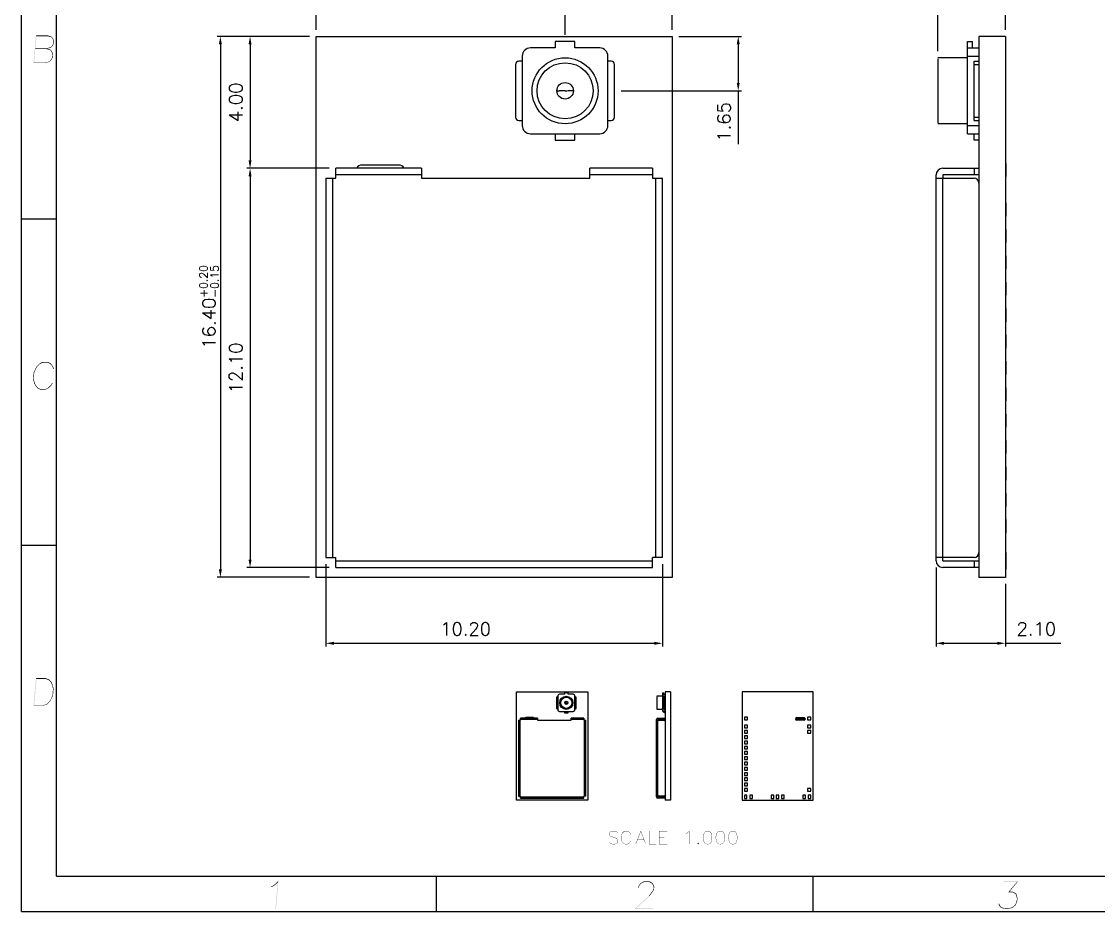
# Model space of a CAD drawing. Header units: millimetres. Extents: x 0 to 297, y 0 to 210.
# Drawn here: x 0 to 163.2, y 0 to 134.9 of the extents above; entities that cross this region are included whole.
import ezdxf

# ---------------------------------------------------------------- set-up
doc = ezdxf.new("R2010")
doc.units = ezdxf.units.MM
doc.header["$LTSCALE"] = 16.335
doc.header["$PDMODE"] = 3
doc.header["$PDSIZE"] = 0.3125
doc.layers.get('0').update_dxf_attribs({"linetype": 'CONTINUOUS'})
doc.layers.get('Defpoints').update_dxf_attribs({"linetype": 'CONTINUOUS'})
doc.styles.get("Standard").update_dxf_attribs({"font": 'romans__.ttf'})
doc.dimstyles.new('DIMSTYLE_1', dxfattribs={"dimtxt": 2, "dimasz": 1.2, "dimexe": 0.5, "dimexo": 1, "dimgap": 0.5, "dimtad": 1, "dimlfac": 0.2, "dimzin": 0, "dimdsep": 46, "dimtxsty": 'STANDARD', "dimblk": '_FILLED', "dimblk1": '_FILLED', "dimblk2": '_FILLED', "dimcen": 0.09, "dimazin": 0, "dimtol": 1, "dimtp": 0.2, "dimtm": 0.15, "dimtfac": 0.6, "dimtofl": 0, "dimtmove": 0, "dimatfit": 3, "dimldrblk": '_FILLED', "dimfxl": 1, "dimtolj": 1, "dimtzin": 0, "dimarcsym": 0})
doc.dimstyles.new('DIMSTYLE_2', dxfattribs={"dimtxt": 2, "dimasz": 1.2, "dimexe": 0.5, "dimexo": 1, "dimgap": 0.5, "dimtad": 1, "dimlfac": 0.2, "dimzin": 0, "dimdsep": 46, "dimtxsty": 'STANDARD', "dimblk": '_FILLED', "dimblk1": '_FILLED', "dimblk2": '_FILLED', "dimcen": 0.09, "dimazin": 0, "dimtp": 0.01, "dimtm": 0.01, "dimtfac": 1, "dimtofl": 0, "dimtmove": 0, "dimatfit": 3, "dimldrblk": '_FILLED', "dimfxl": 1, "dimtolj": 1, "dimtzin": 0, "dimarcsym": 0})
doc.dimstyles.new('DIMSTYLE_3', dxfattribs={"dimtxt": 2, "dimasz": 1.2, "dimexe": 0.5, "dimexo": 1, "dimgap": 0.5, "dimtad": 1, "dimlfac": 0.2, "dimzin": 0, "dimdsep": 46, "dimtxsty": 'STANDARD', "dimblk": '_FILLED', "dimblk1": '_FILLED', "dimblk2": '_FILLED', "dimcen": 0.09, "dimazin": 0, "dimtol": 1, "dimtp": 0.15, "dimtm": 0.15, "dimtfac": 1, "dimtofl": 0, "dimtmove": 0, "dimatfit": 3, "dimldrblk": '_FILLED', "dimfxl": 1, "dimtolj": 1, "dimtzin": 0, "dimarcsym": 0})

# ---------------------------------------------------------------- blocks, each defined once
blk = doc.blocks.new('_FILLED')
at = {"color": 0, "linetype": 'ByBlock'}
blk.add_solid([(0, 0), (-1, 0.1875), (-1, -0.1875)], dxfattribs=at)
blk = doc.blocks.new('*D1')
at = {"color": 0, "linetype": 'Continuous', "lineweight": -2}
for p, q in [((43.64, 132.65), (29.64, 132.65)), ((30.14, 131.45), (30.14, 51.85)), ((43.64, 50.65), (29.64, 50.65))]:
    blk.add_line(p, q, dxfattribs=at)
at = {"layer": 'Defpoints', "color": 0, "linetype": 'Continuous'}
for p in [(44.64, 132.65), (30.14, 50.65), (44.64, 50.65)]:
    blk.add_point(p, dxfattribs=at)
at = {"color": 0, "linetype": 'Continuous', "lineweight": -2, "xscale": 1.199999999999999, "yscale": 1.199999999999999, "zscale": 1.199999999999999}
for p, rotation in [((30.14, 132.65), 90), ((30.14, 50.65), 270)]:
    blk.add_blockref('_FILLED', p, dxfattribs=dict(at, rotation=rotation))
at = {"color": 0, "linetype": 'Continuous', "insert": (26.98, 91.65), "char_height": 2, "attachment_point": 2, "rotation": 90, "line_spacing_factor": 0.9}
blk.add_mtext('\\A1;16.40{\\H1.200000;\\S+0.20^ -0.15;}', dxfattribs=at)
blk = doc.blocks.new('*D2')
at = {"color": 0, "linetype": 'Continuous', "lineweight": -2}
for p, q in [((44.64, 133.65), (44.64, 147.65)), ((45.84, 147.15), (97.44, 147.15)), ((98.64, 133.65), (98.64, 147.65))]:
    blk.add_line(p, q, dxfattribs=at)
at = {"layer": 'Defpoints', "color": 0, "linetype": 'Continuous'}
for p in [(98.64, 147.15), (44.64, 132.65), (98.64, 132.65)]:
    blk.add_point(p, dxfattribs=at)
at = {"color": 0, "linetype": 'Continuous', "lineweight": -2, "xscale": 1.199999999999999, "yscale": 1.199999999999999, "zscale": 1.199999999999999, "rotation": 180}
blk.add_blockref('_FILLED', (44.64, 147.15), dxfattribs=at)
at = {"color": 0, "linetype": 'Continuous', "lineweight": -2, "xscale": 1.199999999999999, "yscale": 1.199999999999999, "zscale": 1.199999999999999}
blk.add_blockref('_FILLED', (98.64, 147.15), dxfattribs=at)
at = {"color": 0, "linetype": 'Continuous', "insert": (71.64, 150.32), "char_height": 2, "attachment_point": 2, "line_spacing_factor": 0.9}
blk.add_mtext('\\A1;10.80{\\H1.200000;\\S+0.20^ -0.15;}', dxfattribs=at)
blk = doc.blocks.new('*D4')
at = {"color": 0, "linetype": 'Continuous', "lineweight": -2}
for p, q in [((43.64, 132.65), (34.14, 132.65)), ((34.64, 131.45), (34.64, 113.85)), ((46.64, 112.65), (34.14, 112.65))]:
    blk.add_line(p, q, dxfattribs=at)
at = {"layer": 'Defpoints', "color": 0, "linetype": 'Continuous'}
for p in [(44.64, 132.65), (34.64, 112.65), (47.64, 112.65)]:
    blk.add_point(p, dxfattribs=at)
at = {"color": 0, "linetype": 'Continuous', "lineweight": -2, "xscale": 1.199999999999999, "yscale": 1.199999999999999, "zscale": 1.199999999999999}
for p, rotation in [((34.64, 132.65), 90), ((34.64, 112.65), 270)]:
    blk.add_blockref('_FILLED', p, dxfattribs=dict(at, rotation=rotation))
at = {"color": 0, "linetype": 'Continuous', "insert": (31.48, 122.65), "char_height": 2, "attachment_point": 2, "rotation": 90, "line_spacing_factor": 0.9}
blk.add_mtext('\\A1;4.00', dxfattribs=at)
blk = doc.blocks.new('*D5')
at = {"color": 0, "linetype": 'Continuous', "lineweight": -2}
for p, q in [((46.64, 112.65), (34.14, 112.65)), ((34.64, 111.45), (34.64, 53.35)), ((46.64, 52.15), (34.14, 52.15))]:
    blk.add_line(p, q, dxfattribs=at)
at = {"layer": 'Defpoints', "color": 0, "linetype": 'Continuous'}
for p in [(47.64, 112.65), (34.64, 52.15), (47.64, 52.15)]:
    blk.add_point(p, dxfattribs=at)
at = {"color": 0, "linetype": 'Continuous', "lineweight": -2, "xscale": 1.199999999999999, "yscale": 1.199999999999999, "zscale": 1.199999999999999}
for p, rotation in [((34.64, 112.65), 90), ((34.64, 52.15), 270)]:
    blk.add_blockref('_FILLED', p, dxfattribs=dict(at, rotation=rotation))
at = {"color": 0, "linetype": 'Continuous', "insert": (31.48, 82.4), "char_height": 2, "attachment_point": 2, "rotation": 90, "line_spacing_factor": 0.9}
blk.add_mtext('\\A1;12.10', dxfattribs=at)
blk = doc.blocks.new('*D6')
at = {"color": 0, "linetype": 'Continuous', "lineweight": -2}
for p, q in [((138.63, 52.15), (138.63, 40.15)), ((149.13, 49.65), (149.13, 40.15)), ((139.83, 40.65), (147.93, 40.65)), ((149.13, 40.65), (157.56, 40.65))]:
    blk.add_line(p, q, dxfattribs=at)
at = {"layer": 'Defpoints', "color": 0, "linetype": 'Continuous'}
for p in [(138.63, 53.15), (149.13, 50.65), (138.63, 40.65)]:
    blk.add_point(p, dxfattribs=at)
at = {"color": 0, "linetype": 'Continuous', "lineweight": -2, "xscale": 1.199999999999999, "yscale": 1.199999999999999, "zscale": 1.199999999999999, "rotation": 180}
blk.add_blockref('_FILLED', (138.63, 40.65), dxfattribs=at)
at = {"color": 0, "linetype": 'Continuous', "lineweight": -2, "xscale": 1.199999999999999, "yscale": 1.199999999999999, "zscale": 1.199999999999999}
blk.add_blockref('_FILLED', (149.13, 40.65), dxfattribs=at)
at = {"color": 0, "linetype": 'Continuous', "insert": (150.83, 43.82), "char_height": 2, "attachment_point": 1, "line_spacing_factor": 0.9}
blk.add_mtext('\\A1;2.10', dxfattribs=at)
blk = doc.blocks.new('*D7')
at = {"color": 0, "linetype": 'Continuous', "lineweight": -2}
for p, q in [((46.14, 52.65), (46.14, 40.15)), ((97.14, 52.65), (97.14, 40.15)), ((47.34, 40.65), (95.94, 40.65))]:
    blk.add_line(p, q, dxfattribs=at)
at = {"layer": 'Defpoints', "color": 0, "linetype": 'Continuous'}
for p in [(46.14, 53.65), (97.14, 53.65), (97.14, 40.65)]:
    blk.add_point(p, dxfattribs=at)
at = {"color": 0, "linetype": 'Continuous', "lineweight": -2, "xscale": 1.199999999999999, "yscale": 1.199999999999999, "zscale": 1.199999999999999, "rotation": 180}
blk.add_blockref('_FILLED', (46.14, 40.65), dxfattribs=at)
at = {"color": 0, "linetype": 'Continuous', "lineweight": -2, "xscale": 1.199999999999999, "yscale": 1.199999999999999, "zscale": 1.199999999999999}
blk.add_blockref('_FILLED', (97.14, 40.65), dxfattribs=at)
at = {"color": 0, "linetype": 'Continuous', "insert": (67.31, 43.82), "char_height": 2, "attachment_point": 2, "line_spacing_factor": 0.9}
blk.add_mtext('\\A1;10.20', dxfattribs=at)
blk = doc.blocks.new('*D8')
at = {"color": 0, "linetype": 'Continuous', "lineweight": -2}
for p, q in [((138.88, 130.4), (138.88, 143.15)), ((140.08, 142.65), (147.93, 142.65)), ((149.13, 133.65), (149.13, 143.15)), ((149.13, 142.65), (160.28, 142.65))]:
    blk.add_line(p, q, dxfattribs=at)
at = {"layer": 'Defpoints', "color": 0, "linetype": 'Continuous'}
for p in [(138.88, 142.65), (149.13, 132.65), (138.88, 129.4)]:
    blk.add_point(p, dxfattribs=at)
at = {"color": 0, "linetype": 'Continuous', "lineweight": -2, "xscale": 1.199999999999999, "yscale": 1.199999999999999, "zscale": 1.199999999999999, "rotation": 180}
blk.add_blockref('_FILLED', (138.88, 142.65), dxfattribs=at)
at = {"color": 0, "linetype": 'Continuous', "lineweight": -2, "xscale": 1.199999999999999, "yscale": 1.199999999999999, "zscale": 1.199999999999999}
blk.add_blockref('_FILLED', (149.13, 142.65), dxfattribs=at)
at = {"color": 0, "linetype": 'Continuous', "insert": (153.55, 145.82), "char_height": 2, "attachment_point": 1, "line_spacing_factor": 0.9}
blk.add_mtext('\\A1;2.05', dxfattribs=at)
blk = doc.blocks.new('*D9')
at = {"color": 0, "linetype": 'Continuous', "lineweight": -2}
for p, q in [((44.64, 133.65), (44.64, 143.15)), ((45.84, 142.65), (81.19, 142.65)), ((82.39, 132.9), (82.39, 143.15))]:
    blk.add_line(p, q, dxfattribs=at)
at = {"layer": 'Defpoints', "color": 0, "linetype": 'Continuous'}
for p in [(82.39, 142.65), (44.64, 132.65), (82.39, 131.9)]:
    blk.add_point(p, dxfattribs=at)
at = {"color": 0, "linetype": 'Continuous', "lineweight": -2, "xscale": 1.199999999999999, "yscale": 1.199999999999999, "zscale": 1.199999999999999, "rotation": 180}
blk.add_blockref('_FILLED', (44.64, 142.65), dxfattribs=at)
at = {"color": 0, "linetype": 'Continuous', "lineweight": -2, "xscale": 1.199999999999999, "yscale": 1.199999999999999, "zscale": 1.199999999999999}
blk.add_blockref('_FILLED', (82.39, 142.65), dxfattribs=at)
at = {"color": 0, "linetype": 'Continuous', "insert": (63.52, 145.82), "char_height": 2, "attachment_point": 2, "line_spacing_factor": 0.9}
blk.add_mtext('\\A1;7.55', dxfattribs=at)
blk = doc.blocks.new('*D10')
at = {"color": 0, "linetype": 'Continuous', "lineweight": -2}
for p, q in [((99.64, 132.65), (109.14, 132.65)), ((108.64, 131.45), (108.64, 125.6)), ((90.89, 124.4), (109.14, 124.4)), ((108.64, 124.4), (108.64, 116.29))]:
    blk.add_line(p, q, dxfattribs=at)
at = {"layer": 'Defpoints', "color": 0, "linetype": 'Continuous'}
for p in [(98.64, 132.65), (89.89, 124.4), (108.64, 124.4)]:
    blk.add_point(p, dxfattribs=at)
at = {"color": 0, "linetype": 'Continuous', "lineweight": -2, "xscale": 1.199999999999999, "yscale": 1.199999999999999, "zscale": 1.199999999999999}
for p, rotation in [((108.64, 132.65), 90), ((108.64, 124.4), 270)]:
    blk.add_blockref('_FILLED', p, dxfattribs=dict(at, rotation=rotation))
at = {"color": 0, "linetype": 'Continuous', "insert": (105.48, 122.7), "char_height": 2, "attachment_point": 3, "rotation": 90, "line_spacing_factor": 0.9}
blk.add_mtext('\\A1;1.65', dxfattribs=at)

msp = doc.modelspace()

# ---------------------------------------------------------------- linework, layer by layer
at = {"color": 7, "linetype": 'Continuous'}
for p, q in [((0, 0), (0, 210)), ((44.644, 50.649), (44.644, 132.649)), ((44.644, 132.649), (98.644, 132.649)), ((98.644, 132.649), (98.644, 50.649)), ((145.133, 132.649), (145.133, 50.649)), ((149.133, 132.649), (145.133, 132.649)), ((149.133, 132.649), (149.133, 50.649)), ((80.894, 130.899), (77.144, 130.899)), ((80.894, 131.899), (80.894, 130.899)), ((83.894, 131.899), (80.894, 131.899)), ((83.894, 130.899), (83.894, 131.899)), ((87.644, 130.899), (83.894, 130.899)), ((143.383, 117.899), (143.383, 131.899)), ((143.383, 131.899), (144.133, 131.899)), ((143.383, 130.899), (145.133, 130.899)), ((144.133, 130.899), (144.133, 131.899)), ((75.894, 129.649), (75.894, 119.149)), ((88.894, 119.149), (88.894, 129.649)), ((143.383, 129.399), (138.883, 129.399)), ((138.883, 129.27), (138.883, 119.527)), ((74.894, 128.399), (74.894, 120.399)), ((75.894, 128.899), (75.394, 128.899)), ((89.394, 128.899), (88.894, 128.899)), ((89.894, 120.399), (89.894, 128.399)), ((144.383, 119.899), (144.383, 128.899)), ((144.383, 128.899), (145.133, 128.899)), ((75.394, 119.899), (75.894, 119.899)), ((88.894, 119.899), (89.394, 119.899)), ((143.383, 119.399), (138.883, 119.399)), ((144.383, 119.899), (145.133, 119.899)), ((77.144, 117.899), (87.644, 117.899)), ((80.894, 117.899), (80.894, 116.899)), ((83.894, 116.899), (83.894, 117.899)), ((143.383, 117.899), (145.133, 117.899)), ((144.383, 116.899), (144.383, 117.899)), ((80.894, 116.899), (83.894, 116.899)), ((145.133, 116.899), (144.383, 116.899)), ((47.644, 111.149), (47.644, 112.649)), ((60.644, 112.649), (47.644, 112.649)), ((57.144, 113.149), (51.644, 113.149)), ((60.644, 112.649), (60.644, 111.149)), ((86.144, 111.149), (86.144, 112.649)), ((95.644, 112.649), (86.144, 112.649)), ((95.644, 112.649), (95.644, 111.149)), ((139.633, 112.649), (145.133, 112.649)), ((149.133, 113.399), (149.183, 113.399)), ((149.183, 113.399), (149.183, 111.399)), ((46.144, 111.149), (46.144, 53.649)), ((46.144, 111.149), (47.644, 111.149)), ((60.644, 111.149), (86.144, 111.149)), ((95.644, 111.149), (97.144, 111.149)), ((97.144, 53.649), (97.144, 111.149)), ((138.633, 53.149), (138.633, 111.649)), ((138.633, 111.149), (144.383, 111.149)), ((139.633, 111.649), (139.633, 111.149)), ((145.133, 111.649), (139.633, 111.649)), ((149.133, 111.399), (149.183, 111.399)), ((149.133, 107.399), (149.183, 107.399)), ((149.183, 107.399), (149.183, 105.399)), ((5.266, 104.953), (0, 104.953)), ((149.133, 105.399), (149.183, 105.399)), ((149.133, 103.399), (149.183, 103.399)), ((149.183, 103.399), (149.183, 101.399)), ((149.133, 101.399), (149.183, 101.399)), ((149.133, 99.399), (149.183, 99.399)), ((149.183, 99.399), (149.183, 97.399)), ((149.133, 97.399), (149.183, 97.399)), ((149.133, 95.399), (149.183, 95.399)), ((149.183, 95.399), (149.183, 93.399)), ((149.133, 93.399), (149.183, 93.399)), ((149.133, 91.399), (149.183, 91.399)), ((149.183, 91.399), (149.183, 89.399)), ((149.133, 89.399), (149.183, 89.399)), ((149.133, 87.399), (149.183, 87.399)), ((149.183, 87.399), (149.183, 85.399)), ((149.133, 85.399), (149.183, 85.399)), ((149.133, 83.399), (149.183, 83.399)), ((149.183, 83.399), (149.183, 81.399)), ((149.133, 81.399), (149.183, 81.399)), ((149.133, 79.399), (149.183, 79.399)), ((149.183, 79.399), (149.183, 77.399)), ((149.133, 77.399), (149.183, 77.399)), ((149.133, 75.399), (149.183, 75.399)), ((149.183, 75.399), (149.183, 73.399)), ((149.133, 73.399), (149.183, 73.399)), ((149.133, 71.399), (149.183, 71.399)), ((149.183, 71.399), (149.183, 69.399)), ((149.133, 69.399), (149.183, 69.399)), ((149.133, 67.399), (149.183, 67.399)), ((149.183, 67.399), (149.183, 65.399)), ((149.133, 65.399), (149.183, 65.399)), ((149.133, 63.399), (149.183, 63.399)), ((149.183, 63.399), (149.183, 61.399)), ((149.133, 61.399), (149.183, 61.399)), ((149.133, 59.399), (149.183, 59.399)), ((149.183, 59.399), (149.183, 57.399)), ((149.133, 57.399), (149.183, 57.399)), ((5.266, 55.452), (0, 55.452)), ((149.133, 54.399), (149.183, 54.399)), ((149.183, 54.399), (149.183, 51.899)), ((46.144, 53.649), (47.644, 53.649)), ((47.644, 52.149), (47.644, 53.649)), ((97.144, 53.649), (95.644, 53.649)), ((95.644, 52.149), (95.644, 53.649)), ((144.383, 53.649), (138.633, 53.649)), ((139.633, 53.149), (139.633, 53.649)), ((139.633, 53.149), (145.133, 53.149)), ((98.644, 50.649), (44.644, 50.649)), ((47.644, 52.149), (95.644, 52.149)), ((145.133, 52.149), (139.633, 52.149)), ((149.133, 50.649), (145.133, 50.649)), ((149.133, 51.899), (149.183, 51.899)), ((75.032, 16.881), (75.032, 33.281)), ((75.032, 33.281), (85.832, 33.281)), ((81.282, 32.681), (81.282, 30.581)), ((82.282, 32.931), (81.532, 32.931)), ((82.282, 33.131), (82.282, 32.931)), ((82.882, 33.131), (82.282, 33.131)), ((82.882, 32.931), (82.882, 33.131)), ((83.632, 32.931), (82.882, 32.931)), ((83.882, 30.581), (83.882, 32.681)), ((85.832, 33.281), (85.832, 16.881)), ((97.201, 30.331), (97.201, 33.131)), ((97.201, 33.131), (97.351, 33.131)), ((97.201, 32.931), (97.551, 32.931)), ((97.351, 32.931), (97.351, 33.131)), ((97.551, 33.281), (97.551, 16.881)), ((98.351, 33.281), (97.551, 33.281)), ((98.351, 33.281), (98.351, 16.881)), ((109.215, 33.281), (109.215, 16.881)), ((120.015, 33.281), (109.215, 33.281)), ((120.015, 16.881), (120.015, 33.281)), ((81.082, 32.431), (81.082, 30.831)), ((81.282, 32.531), (81.182, 32.531)), ((83.982, 32.531), (83.882, 32.531)), ((84.082, 30.831), (84.082, 32.431)), ((97.201, 32.631), (96.301, 32.631)), ((96.301, 32.606), (96.301, 30.657)), ((97.401, 30.731), (97.401, 32.531)), ((97.401, 32.531), (97.551, 32.531)), ((81.182, 30.731), (81.282, 30.731)), ((81.532, 30.331), (83.632, 30.331)), ((82.282, 30.331), (82.282, 30.131)), ((82.282, 30.131), (82.882, 30.131)), ((82.882, 30.131), (82.882, 30.331)), ((83.882, 30.731), (83.982, 30.731)), ((97.201, 30.631), (96.301, 30.631)), ((97.201, 30.331), (97.551, 30.331)), ((97.401, 30.731), (97.551, 30.731)), ((97.401, 30.131), (97.401, 30.331)), ((97.551, 30.131), (97.401, 30.131)), ((98.351, 29.431), (98.361, 29.431)), ((98.361, 29.431), (98.361, 29.031)), ((109.565, 29.431), (109.565, 29.031)), ((110.065, 29.431), (109.565, 29.431)), ((110.065, 29.031), (110.065, 29.431)), ((119.165, 29.431), (119.165, 29.031)), ((119.665, 29.431), (119.165, 29.431)), ((119.665, 29.031), (119.665, 29.431)), ((75.332, 28.981), (75.332, 17.481)), ((75.332, 28.981), (75.632, 28.981)), ((75.632, 28.981), (75.632, 29.281)), ((78.232, 29.281), (75.632, 29.281)), ((77.532, 29.381), (76.432, 29.381)), ((78.232, 29.281), (78.232, 28.981)), ((78.232, 28.981), (83.332, 28.981)), ((83.332, 28.981), (83.332, 29.281)), ((85.232, 29.281), (83.332, 29.281)), ((85.232, 29.281), (85.232, 28.981)), ((85.232, 28.981), (85.532, 28.981)), ((85.532, 17.481), (85.532, 28.981)), ((96.251, 17.381), (96.251, 29.081)), ((96.251, 28.981), (97.401, 28.981)), ((96.451, 29.281), (97.551, 29.281)), ((96.451, 29.081), (96.451, 28.981)), ((97.551, 29.081), (96.451, 29.081)), ((98.351, 29.031), (98.361, 29.031)), ((98.351, 28.231), (98.361, 28.231)), ((98.351, 27.831), (98.361, 27.831)), ((98.361, 28.231), (98.361, 27.831)), ((109.565, 29.031), (110.065, 29.031)), ((109.565, 28.231), (109.565, 27.831)), ((110.065, 28.231), (109.565, 28.231)), ((109.565, 27.831), (110.065, 27.831)), ((110.065, 27.831), (110.065, 28.231)), ((117.34, 29.281), (118.715, 29.281)), ((117.395, 29.081), (117.34, 29.081)), ((117.415, 29.281), (117.415, 29.081)), ((117.415, 29.081), (118.79, 29.081)), ((117.515, 29.381), (118.615, 29.381)), ((118.615, 28.981), (117.515, 28.981)), ((118.715, 29.281), (118.715, 29.081)), ((118.735, 29.281), (118.79, 29.281)), ((119.165, 29.031), (119.665, 29.031)), ((119.665, 28.231), (119.165, 28.231)), ((119.165, 28.231), (119.165, 27.831)), ((119.165, 27.831), (119.665, 27.831)), ((119.665, 27.831), (119.665, 28.231)), ((98.351, 27.431), (98.361, 27.431)), ((98.351, 27.031), (98.361, 27.031)), ((98.351, 26.631), (98.361, 26.631)), ((98.351, 26.231), (98.361, 26.231)), ((98.361, 27.431), (98.361, 27.031)), ((98.361, 26.631), (98.361, 26.231)), ((109.565, 27.431), (109.565, 27.031)), ((110.065, 27.431), (109.565, 27.431)), ((109.565, 27.031), (110.065, 27.031)), ((109.565, 26.631), (109.565, 26.231)), ((110.065, 26.631), (109.565, 26.631)), ((109.565, 26.231), (110.065, 26.231)), ((110.065, 27.031), (110.065, 27.431)), ((110.065, 26.231), (110.065, 26.631)), ((119.665, 27.431), (119.165, 27.431)), ((119.165, 27.431), (119.165, 27.031)), ((119.165, 27.031), (119.665, 27.031)), ((119.665, 27.031), (119.665, 27.431)), ((98.351, 25.831), (98.361, 25.831)), ((98.351, 25.431), (98.361, 25.431)), ((98.351, 25.031), (98.361, 25.031)), ((98.351, 24.631), (98.361, 24.631)), ((98.361, 25.831), (98.361, 25.431)), ((98.361, 25.031), (98.361, 24.631)), ((109.565, 25.831), (109.565, 25.431)), ((110.065, 25.831), (109.565, 25.831)), ((109.565, 25.431), (110.065, 25.431)), ((109.565, 25.031), (109.565, 24.631)), ((110.065, 25.031), (109.565, 25.031)), ((109.565, 24.631), (110.065, 24.631)), ((110.065, 25.431), (110.065, 25.831)), ((110.065, 24.631), (110.065, 25.031)), ((98.351, 24.231), (98.361, 24.231)), ((98.351, 23.831), (98.361, 23.831)), ((98.351, 23.431), (98.361, 23.431)), ((98.351, 23.031), (98.361, 23.031)), ((98.361, 24.231), (98.361, 23.831)), ((98.361, 23.431), (98.361, 23.031)), ((109.565, 24.231), (109.565, 23.831)), ((110.065, 24.231), (109.565, 24.231)), ((109.565, 23.831), (110.065, 23.831)), ((109.565, 23.431), (109.565, 23.031)), ((110.065, 23.431), (109.565, 23.431)), ((109.565, 23.031), (110.065, 23.031)), ((110.065, 23.831), (110.065, 24.231)), ((110.065, 23.031), (110.065, 23.431)), ((98.351, 22.631), (98.361, 22.631)), ((98.351, 22.231), (98.361, 22.231)), ((98.351, 21.831), (98.361, 21.831)), ((98.351, 21.431), (98.361, 21.431)), ((98.361, 22.631), (98.361, 22.231)), ((98.361, 21.831), (98.361, 21.431)), ((109.565, 22.631), (109.565, 22.231)), ((110.065, 22.631), (109.565, 22.631)), ((109.565, 22.231), (110.065, 22.231)), ((109.565, 21.831), (109.565, 21.431)), ((110.065, 21.831), (109.565, 21.831)), ((109.565, 21.431), (110.065, 21.431)), ((110.065, 22.231), (110.065, 22.631)), ((110.065, 21.431), (110.065, 21.831)), ((98.351, 21.031), (98.361, 21.031)), ((98.351, 20.631), (98.361, 20.631)), ((98.351, 20.231), (98.361, 20.231)), ((98.351, 19.831), (98.361, 19.831)), ((98.361, 21.031), (98.361, 20.631)), ((98.361, 20.231), (98.361, 19.831)), ((109.565, 21.031), (109.565, 20.631)), ((110.065, 21.031), (109.565, 21.031)), ((109.565, 20.631), (110.065, 20.631)), ((109.565, 20.231), (109.565, 19.831)), ((110.065, 20.231), (109.565, 20.231)), ((109.565, 19.831), (110.065, 19.831)), ((110.065, 20.631), (110.065, 21.031)), ((110.065, 19.831), (110.065, 20.231)), ((98.351, 19.431), (98.361, 19.431)), ((98.351, 19.031), (98.361, 19.031)), ((98.351, 18.631), (98.361, 18.631)), ((98.351, 18.231), (98.361, 18.231)), ((98.361, 19.431), (98.361, 19.031)), ((98.361, 18.631), (98.361, 18.231)), ((110.065, 19.431), (109.565, 19.431)), ((109.565, 19.431), (109.565, 19.031)), ((109.565, 19.031), (110.065, 19.031)), ((110.065, 18.631), (109.565, 18.631)), ((109.565, 18.631), (109.565, 18.231)), ((109.565, 18.231), (110.065, 18.231)), ((110.065, 19.031), (110.065, 19.431)), ((110.065, 18.231), (110.065, 18.631)), ((119.665, 18.631), (119.165, 18.631)), ((119.165, 18.631), (119.165, 18.231)), ((119.165, 18.231), (119.665, 18.231)), ((119.665, 18.231), (119.665, 18.631)), ((85.832, 16.881), (75.032, 16.881)), ((75.332, 17.481), (75.632, 17.481)), ((75.632, 17.181), (75.632, 17.481)), ((75.632, 17.181), (85.232, 17.181)), ((85.532, 17.481), (85.232, 17.481)), ((85.232, 17.181), (85.232, 17.481)), ((97.401, 17.481), (96.251, 17.481)), ((96.451, 17.381), (96.451, 17.481)), ((96.451, 17.381), (97.551, 17.381)), ((97.551, 17.181), (96.451, 17.181)), ((98.351, 16.881), (97.551, 16.881)), ((98.351, 17.631), (98.361, 17.631)), ((98.351, 17.131), (98.361, 17.131)), ((98.361, 17.631), (98.361, 17.131)), ((109.215, 16.881), (120.015, 16.881)), ((109.965, 17.631), (109.565, 17.631)), ((109.565, 17.631), (109.565, 17.131)), ((109.565, 17.131), (109.965, 17.131)), ((109.965, 17.131), (109.965, 17.631)), ((110.815, 17.631), (110.415, 17.631)), ((110.415, 17.631), (110.415, 17.131)), ((110.415, 17.131), (110.815, 17.131)), ((110.815, 17.131), (110.815, 17.631)), ((114.015, 17.631), (113.615, 17.631)), ((113.615, 17.631), (113.615, 17.131)), ((113.615, 17.131), (114.015, 17.131)), ((114.015, 17.131), (114.015, 17.631)), ((114.815, 17.631), (114.415, 17.631)), ((114.415, 17.631), (114.415, 17.131)), ((114.415, 17.131), (114.815, 17.131)), ((114.815, 17.131), (114.815, 17.631)), ((115.615, 17.631), (115.215, 17.631)), ((115.215, 17.631), (115.215, 17.131)), ((115.215, 17.131), (115.615, 17.131)), ((115.615, 17.131), (115.615, 17.631)), ((118.815, 17.631), (118.415, 17.631)), ((118.415, 17.631), (118.415, 17.131)), ((118.415, 17.131), (118.815, 17.131)), ((118.815, 17.131), (118.815, 17.631)), ((119.665, 17.631), (119.265, 17.631)), ((119.265, 17.631), (119.265, 17.131)), ((119.265, 17.131), (119.665, 17.131)), ((119.665, 17.131), (119.665, 17.631)), ((62.827, 5.192), (62.827, 0)), ((119.942, 5.192), (119.942, 0)), ((0, 0), (297, 0))]:
    msp.add_line(p, q, dxfattribs=at)
at = {"color": 9, "linetype": 'Continuous'}
for p, q in [((143.383, 129.649), (145.133, 129.649)), ((144.383, 128.399), (145.133, 128.399)), ((144.383, 120.399), (145.133, 120.399)), ((143.383, 119.149), (145.133, 119.149)), ((144.383, 112.649), (144.383, 111.649)), ((47.144, 111.149), (47.144, 53.649)), ((60.644, 111.649), (47.644, 111.649)), ((95.644, 111.649), (86.144, 111.649)), ((96.144, 53.649), (96.144, 111.149)), ((139.633, 53.649), (139.633, 111.149)), ((47.644, 53.149), (95.644, 53.149)), ((144.383, 53.149), (144.383, 52.149)), ((97.201, 32.681), (97.551, 32.681)), ((97.401, 32.431), (97.551, 32.431)), ((97.201, 30.581), (97.551, 30.581)), ((97.401, 30.831), (97.551, 30.831)), ((75.532, 28.981), (75.532, 17.481)), ((78.232, 29.081), (75.632, 29.081)), ((85.232, 29.081), (83.332, 29.081)), ((85.332, 17.481), (85.332, 28.981)), ((96.451, 17.481), (96.451, 28.981)), ((97.401, 29.281), (97.401, 29.081)), ((117.565, 29.281), (117.565, 29.081)), ((118.565, 29.281), (118.565, 29.081)), ((75.632, 17.381), (85.232, 17.381)), ((97.401, 17.381), (97.401, 17.181))]:
    msp.add_line(p, q, dxfattribs=at)
at = {"color": 7, "linetype": 'Continuous', "const_width": 0.2}
for points in [[(5.266, 5.348), (5.266, 204.558)], [(291.734, 5.348), (5.266, 5.348)]]:
    msp.add_lwpolyline(points, dxfattribs=at)
at = {"color": 7, "linetype": 'Continuous'}
for centre, radius in [((82.394, 124.399), 5), ((82.394, 124.399), 4.25), ((82.394, 124.399), 1.25), ((82.582, 31.631), 1), ((82.582, 31.631), 0.85), ((82.582, 31.631), 0.25)]:
    msp.add_circle(centre, radius, dxfattribs=at)
for centre, radius, start, end in [((77.144, 129.649), 1.25, 90, 180), ((87.644, 129.649), 1.25, 0, 90), ((75.394, 128.399), 0.5, 90, 180), ((89.394, 128.399), 0.5, 0, 90), ((75.394, 120.399), 0.5, 180, 270), ((89.394, 120.399), 0.5, 270, 360), ((77.144, 119.149), 1.25, 180, 270), ((87.644, 119.149), 1.25, 270, 360), ((51.644, 112.149), 1, 90, 150), ((57.144, 112.149), 1, 30, 90), ((139.633, 111.649), 1, 90, 180), ((144.383, 110.399), 0.75, 0, 90), ((144.383, 54.399), 0.75, 270, 360), ((139.633, 53.149), 1, 180, 270), ((81.532, 32.681), 0.25, 90, 180), ((83.632, 32.681), 0.25, 0, 90), ((81.182, 32.431), 0.1, 90, 180), ((83.982, 32.431), 0.1, 0, 90), ((81.182, 30.831), 0.1, 180, 270), ((81.532, 30.581), 0.25, 180, 270), ((83.632, 30.581), 0.25, 270, 360), ((83.982, 30.831), 0.1, 270, 360), ((76.432, 29.181), 0.2, 90, 150), ((77.532, 29.181), 0.2, 30, 90), ((96.451, 29.081), 0.2, 90, 180), ((97.401, 28.831), 0.15, 0, 90), ((117.515, 29.181), 0.2, 90, 270), ((118.615, 29.181), 0.2, 270, 90), ((96.451, 17.381), 0.2, 180, 270), ((97.401, 17.631), 0.15, 270, 360)]:
    msp.add_arc(centre, radius, start, end, dxfattribs=at)
at = {"color": 9, "linetype": 'Continuous'}
for points, knots in [([(82.394, 124.399), (82.314, 124.399), (82.154, 124.396), (81.923, 124.388), (81.709, 124.379), (81.522, 124.372), (81.368, 124.368), (81.255, 124.37), (81.185, 124.378), (81.153, 124.387), (81.144, 124.395), (81.144, 124.399)], [0, 0, 0, 0, 0.1930052, 0.3801392, 0.5527327, 0.7034362, 0.8270328, 0.9187679, 0.975931, 0.9915217, 1, 1, 1, 1]), ([(82.394, 124.399), (82.554, 124.399), (82.785, 124.416), (83.08, 124.445), (83.265, 124.462), (83.424, 124.469), (83.538, 124.466), (83.644, 124.436), (83.644, 124.399)], [0, 0, 0, 0, 0.3767286, 0.5479398, 0.6973182, 0.8196603, 0.910796, 1, 1, 1, 1]), ([(82.582, 31.631), (82.551, 31.631), (82.492, 31.63), (82.422, 31.626), (82.378, 31.625), (82.354, 31.626), (82.341, 31.627), (82.332, 31.629), (82.332, 31.631)], [0, 0, 0, 0, 0.3804704, 0.7040634, 0.8277732, 0.9195925, 0.976808, 1, 1, 1, 1]), ([(82.582, 31.631), (82.614, 31.631), (82.674, 31.636), (82.742, 31.643), (82.788, 31.645), (82.811, 31.645), (82.832, 31.639), (82.832, 31.631)], [0, 0, 0, 0, 0.3767309, 0.6973164, 0.8196593, 0.9107955, 1, 1, 1, 1])]:
    msp.add_open_spline(points, degree=3, knots=knots, dxfattribs=at)
at = {"color": 7, "linetype": 'Continuous'}
for points in [[(2.266, 132.681), (1.821, 128.62), (2.187, 132.8)], [(2.266, 132.681), (2.102, 130.814), (1.821, 128.62)], [(2.187, 132.8), (3.995, 132.8), (2.266, 132.681)], [(3.955, 132.681), (2.266, 132.681), (3.995, 132.8)], [(3.955, 132.681), (3.995, 132.8), (4.57, 132.592)], [(4.57, 132.592), (4.532, 132.503), (3.955, 132.681)], [(4.532, 132.503), (4.57, 132.592), (4.759, 132.385)], [(4.759, 132.385), (4.695, 132.326), (4.532, 132.503)], [(4.695, 132.326), (4.759, 132.385), (4.93, 131.97)], [(4.93, 131.97), (4.839, 131.94), (4.695, 132.326)], [(2.102, 130.814), (2.094, 130.725), (1.821, 128.62)], [(2.094, 130.725), (1.915, 128.68), (1.821, 128.62)], [(3.792, 130.814), (3.937, 130.784), (2.094, 130.725)], [(2.102, 130.814), (3.792, 130.814), (2.094, 130.725)], [(3.784, 130.725), (2.094, 130.725), (3.937, 130.784)], [(3.784, 130.725), (3.937, 130.784), (4.399, 130.636)], [(4.399, 130.636), (4.361, 130.547), (3.784, 130.725)], [(4.425, 130.932), (3.792, 130.814), (4.403, 131.021)], [(3.792, 130.814), (4.425, 130.932), (3.937, 130.784)], [(4.361, 130.547), (4.399, 130.636), (4.588, 130.428)], [(4.65, 131.14), (4.403, 131.021), (4.596, 131.199)], [(4.403, 131.021), (4.65, 131.14), (4.425, 130.932)], [(4.894, 131.555), (4.596, 131.199), (4.808, 131.585)], [(4.596, 131.199), (4.894, 131.555), (4.65, 131.14)], [(4.808, 131.585), (4.839, 131.94), (4.93, 131.97)], [(4.808, 131.585), (4.93, 131.97), (4.894, 131.555)], [(4.464, 129.006), (4.214, 128.857), (4.41, 129.065)], [(4.214, 128.857), (4.464, 129.006), (4.238, 128.798)], [(4.588, 130.428), (4.524, 130.369), (4.361, 130.547)], [(4.707, 129.421), (4.41, 129.065), (4.618, 129.421)], [(4.41, 129.065), (4.707, 129.421), (4.464, 129.006)], [(4.524, 130.369), (4.588, 130.428), (4.759, 130.013)], [(4.759, 130.013), (4.668, 129.984), (4.524, 130.369)], [(4.618, 129.421), (4.668, 129.984), (4.759, 130.013)], [(4.618, 129.421), (4.759, 130.013), (4.707, 129.421)], [(1.915, 128.68), (3.605, 128.68), (1.821, 128.62)], [(3.63, 128.62), (1.821, 128.62), (3.605, 128.68)], [(4.238, 128.798), (3.605, 128.68), (4.214, 128.857)], [(3.605, 128.68), (4.238, 128.798), (3.63, 128.62)], [(3.214, 83.18), (2.762, 83.091), (3.195, 83.299)], [(3.195, 83.299), (3.995, 83.299), (3.214, 83.18)], [(3.955, 83.18), (3.214, 83.18), (3.995, 83.299)], [(3.955, 83.18), (3.995, 83.299), (4.392, 83.091)], [(1.926, 81.669), (1.751, 80.69), (1.839, 81.698)], [(1.926, 81.669), (1.843, 80.72), (1.751, 80.69)], [(2.185, 82.261), (1.839, 81.698), (2.099, 82.291)], [(1.839, 81.698), (2.185, 82.261), (1.926, 81.669)], [(2.394, 82.617), (2.099, 82.291), (2.34, 82.676)], [(2.099, 82.291), (2.394, 82.617), (2.185, 82.261)], [(2.813, 83.002), (2.34, 82.676), (2.762, 83.091)], [(2.34, 82.676), (2.813, 83.002), (2.394, 82.617)], [(2.762, 83.091), (3.214, 83.18), (2.813, 83.002)], [(4.392, 83.091), (4.325, 83.002), (3.955, 83.18)], [(4.325, 83.002), (4.392, 83.091), (4.741, 82.676)], [(4.741, 82.676), (4.677, 82.617), (4.325, 83.002)], [(4.677, 82.617), (4.741, 82.676), (4.915, 82.291)], [(4.915, 82.291), (4.821, 82.232), (4.677, 82.617)], [(1.751, 80.69), (1.843, 80.72), (1.998, 80.127)], [(1.998, 80.127), (1.907, 80.097), (1.751, 80.69)], [(1.907, 80.097), (1.998, 80.127), (2.145, 79.771)], [(2.145, 79.771), (2.081, 79.712), (1.907, 80.097)], [(4.723, 80.097), (4.428, 79.771), (4.637, 80.127)], [(4.428, 79.771), (4.723, 80.097), (4.482, 79.712)], [(2.081, 79.712), (2.145, 79.771), (2.497, 79.386)], [(2.497, 79.386), (2.43, 79.297), (2.081, 79.712)], [(2.43, 79.297), (2.497, 79.386), (2.864, 79.179)], [(2.864, 79.179), (2.829, 79.119), (2.43, 79.297)], [(2.864, 79.179), (3.605, 79.179), (2.829, 79.119)], [(3.63, 79.119), (2.829, 79.119), (3.605, 79.179)], [(4.06, 79.297), (3.605, 79.179), (4.009, 79.386)], [(3.605, 79.179), (4.06, 79.297), (3.63, 79.119)], [(4.482, 79.712), (4.009, 79.386), (4.428, 79.771)], [(4.009, 79.386), (4.482, 79.712), (4.06, 79.297)], [(2.266, 35.259), (1.821, 31.198), (2.187, 35.378)], [(2.266, 35.259), (1.915, 31.257), (1.821, 31.198)], [(2.187, 35.378), (3.61, 35.378), (2.266, 35.259)], [(3.57, 35.259), (2.266, 35.259), (3.61, 35.378)], [(3.57, 35.259), (3.61, 35.378), (4.185, 35.17)], [(4.185, 35.17), (4.117, 35.081), (3.57, 35.259)], [(4.117, 35.081), (4.185, 35.17), (4.563, 34.755)], [(4.563, 34.755), (4.469, 34.696), (4.117, 35.081)], [(4.469, 34.696), (4.563, 34.755), (4.707, 34.37)], [(4.707, 34.37), (4.643, 34.311), (4.469, 34.696)], [(4.643, 34.311), (4.707, 34.37), (4.863, 33.777)], [(4.863, 33.777), (4.772, 33.747), (4.643, 34.311)], [(4.775, 32.769), (4.459, 32.206), (4.686, 32.769)], [(4.459, 32.206), (4.775, 32.769), (4.515, 32.176)], [(4.686, 32.769), (4.772, 33.747), (4.863, 33.777)], [(4.686, 32.769), (4.863, 33.777), (4.775, 32.769)], [(1.915, 31.257), (3.22, 31.257), (1.821, 31.198)], [(3.244, 31.198), (1.821, 31.198), (3.22, 31.257)], [(3.853, 31.376), (3.22, 31.257), (3.799, 31.435)], [(3.22, 31.257), (3.853, 31.376), (3.244, 31.198)], [(4.304, 31.791), (3.799, 31.435), (4.218, 31.821)], [(3.799, 31.435), (4.304, 31.791), (3.853, 31.376)], [(4.515, 32.176), (4.218, 31.821), (4.459, 32.206)], [(4.218, 31.821), (4.515, 32.176), (4.304, 31.791)], [(38.28, 3.89), (37.825, 3.772), (38.228, 3.979)], [(37.825, 3.772), (38.28, 3.89), (37.847, 3.683)], [(38.932, 4.572), (38.828, 4.394), (38.228, 3.979)], [(38.932, 4.572), (38.228, 3.979), (38.873, 4.572)], [(38.228, 3.979), (38.828, 4.394), (38.28, 3.89)], [(38.48, 0.422), (38.828, 4.394), (38.932, 4.572)], [(38.48, 0.422), (38.932, 4.572), (38.569, 0.422)], [(93.571, 3.713), (93.466, 3.535), (93.484, 3.742)], [(93.466, 3.535), (93.571, 3.713), (93.555, 3.535)], [(93.782, 4.098), (93.484, 3.742), (93.728, 4.157)], [(93.484, 3.742), (93.782, 4.098), (93.571, 3.713)], [(93.976, 4.276), (93.728, 4.157), (93.954, 4.365)], [(93.728, 4.157), (93.976, 4.276), (93.782, 4.098)], [(94.376, 4.454), (93.954, 4.365), (94.357, 4.572)], [(93.954, 4.365), (94.376, 4.454), (93.976, 4.276)], [(94.357, 4.572), (95.158, 4.572), (94.376, 4.454)], [(95.147, 4.454), (94.376, 4.454), (95.158, 4.572)], [(95.147, 4.454), (95.158, 4.572), (95.554, 4.365)], [(95.554, 4.365), (95.487, 4.276), (95.147, 4.454)], [(95.487, 4.276), (95.554, 4.365), (95.744, 4.157)], [(95.744, 4.157), (95.65, 4.098), (95.487, 4.276)], [(95.879, 3.327), (95.551, 2.972), (95.792, 3.357)], [(95.551, 2.972), (95.879, 3.327), (95.637, 2.942)], [(95.65, 4.098), (95.744, 4.157), (95.915, 3.742)], [(95.915, 3.742), (95.823, 3.713), (95.65, 4.098)], [(95.792, 3.357), (95.823, 3.713), (95.915, 3.742)], [(95.792, 3.357), (95.915, 3.742), (95.879, 3.327)], [(151.056, 4.572), (148.822, 4.454), (148.832, 4.572)], [(150.867, 4.454), (148.822, 4.454), (151.056, 4.572)], [(149.762, 3.001), (149.577, 2.912), (150.867, 4.454)], [(150.867, 4.454), (151.056, 4.572), (149.762, 3.001)], [(95.2, 2.349), (92.924, 0.393), (95.116, 2.408)], [(95.2, 2.349), (93.137, 0.452), (92.924, 0.393)], [(95.637, 2.942), (95.116, 2.408), (95.551, 2.972)], [(95.116, 2.408), (95.637, 2.942), (95.2, 2.349)], [(149.762, 3.001), (150.266, 3.001), (149.577, 2.912)], [(150.229, 2.912), (149.577, 2.912), (150.266, 3.001)], [(150.229, 2.912), (150.266, 3.001), (150.663, 2.794)], [(150.663, 2.794), (150.596, 2.705), (150.229, 2.912)], [(150.596, 2.705), (150.663, 2.794), (150.852, 2.586)], [(150.852, 2.586), (150.758, 2.527), (150.596, 2.705)], [(150.758, 2.527), (150.852, 2.586), (150.978, 1.993)], [(150.978, 1.993), (150.887, 1.964), (150.758, 2.527)], [(150.856, 1.608), (150.887, 1.964), (150.978, 1.993)], [(150.856, 1.608), (150.978, 1.993), (150.942, 1.578)], [(93.137, 0.452), (95.775, 0.452), (92.924, 0.393)], [(92.924, 0.393), (95.775, 0.452), (95.77, 0.393)], [(148.09, 1.163), (148.184, 1.223), (148.357, 0.837)], [(148.357, 0.837), (148.263, 0.778), (148.09, 1.163)], [(148.263, 0.778), (148.357, 0.837), (148.52, 0.659)], [(148.52, 0.659), (148.453, 0.57), (148.263, 0.778)], [(148.453, 0.57), (148.52, 0.659), (149.065, 0.452)], [(149.065, 0.452), (149.03, 0.393), (148.453, 0.57)], [(149.065, 0.452), (149.628, 0.452), (149.03, 0.393)], [(149.653, 0.393), (149.03, 0.393), (149.628, 0.452)], [(150.261, 0.57), (149.628, 0.452), (150.209, 0.659)], [(149.628, 0.452), (150.261, 0.57), (149.653, 0.393)], [(150.712, 0.985), (150.209, 0.659), (150.626, 1.015)], [(150.209, 0.659), (150.712, 0.985), (150.261, 0.57)], [(150.942, 1.578), (150.626, 1.015), (150.856, 1.608)], [(150.626, 1.015), (150.942, 1.578), (150.712, 0.985)]]:
    msp.add_solid(points, dxfattribs=at)
at = {"color": 3, "linetype": 'Continuous'}
for points in [[(89.288, 12.068), (89.074, 11.911), (89.274, 12.111)], [(89.074, 11.911), (89.288, 12.068), (89.116, 11.896)], [(89.116, 11.896), (89.074, 11.711), (89.074, 11.911)], [(89.074, 11.711), (89.116, 11.896), (89.116, 11.711)], [(89.116, 11.711), (89.174, 11.511), (89.074, 11.711)], [(89.116, 11.711), (89.202, 11.539), (89.174, 11.511)], [(89.174, 11.511), (89.202, 11.539), (89.288, 11.453)], [(89.288, 11.453), (89.274, 11.411), (89.174, 11.511)], [(89.559, 12.153), (89.274, 12.111), (89.559, 12.211)], [(89.274, 12.111), (89.559, 12.153), (89.288, 12.068)], [(89.274, 11.411), (89.288, 11.453), (89.474, 11.353)], [(89.559, 12.211), (89.945, 12.211), (89.559, 12.153)], [(89.931, 12.153), (89.559, 12.153), (89.945, 12.211)], [(89.931, 12.153), (89.945, 12.211), (90.231, 12.111)], [(90.231, 12.111), (90.216, 12.068), (89.931, 12.153)], [(90.216, 12.068), (90.231, 12.111), (90.431, 11.911)], [(90.431, 11.911), (90.388, 11.882), (90.216, 12.068)], [(91.031, 11.711), (90.888, 11.439), (90.988, 11.725)], [(90.888, 11.439), (91.031, 11.711), (90.931, 11.425)], [(90.931, 11.425), (90.888, 10.953), (90.888, 11.439)], [(91.116, 11.882), (90.988, 11.725), (91.088, 11.911)], [(90.988, 11.725), (91.116, 11.882), (91.031, 11.711)], [(91.302, 12.068), (91.088, 11.911), (91.274, 12.111)], [(91.088, 11.911), (91.302, 12.068), (91.116, 11.882)], [(91.488, 12.153), (91.274, 12.111), (91.474, 12.211)], [(91.274, 12.111), (91.488, 12.153), (91.302, 12.068)], [(91.474, 12.211), (91.859, 12.211), (91.488, 12.153)], [(91.845, 12.153), (91.488, 12.153), (91.859, 12.211)], [(91.845, 12.153), (91.859, 12.211), (92.059, 12.111)], [(92.059, 12.111), (92.031, 12.068), (91.845, 12.153)], [(92.031, 12.068), (92.059, 12.111), (92.245, 11.911)], [(92.245, 11.911), (92.216, 11.882), (92.031, 12.068)], [(92.216, 11.882), (92.245, 11.911), (92.345, 11.725)], [(92.345, 11.725), (92.302, 11.696), (92.216, 11.882)], [(93.874, 12.211), (93.859, 12.125), (93.088, 10.225)], [(93.874, 12.211), (93.088, 10.225), (93.845, 12.211)], [(93.859, 12.125), (93.388, 10.882), (93.088, 10.225)], [(94.331, 10.882), (93.859, 12.125), (93.874, 12.211)], [(94.331, 10.882), (93.874, 12.211), (94.631, 10.225)], [(95.145, 12.182), (95.145, 10.225), (95.102, 10.196)], [(95.145, 12.182), (95.102, 10.196), (95.102, 12.182)], [(96.645, 12.211), (97.888, 12.211), (96.688, 12.153)], [(96.688, 12.153), (96.645, 10.196), (96.645, 12.211)], [(96.688, 12.153), (96.688, 11.268), (96.645, 10.196)], [(96.688, 12.153), (97.888, 12.211), (97.888, 12.153)], [(100.936, 11.882), (100.722, 11.825), (100.907, 11.925)], [(100.722, 11.825), (100.936, 11.882), (100.736, 11.782)], [(101.222, 12.211), (101.179, 12.125), (100.907, 11.925)], [(101.222, 12.211), (100.907, 11.925), (101.193, 12.211)], [(100.907, 11.925), (101.179, 12.125), (100.936, 11.882)], [(101.179, 10.211), (101.179, 12.125), (101.222, 12.211)], [(101.179, 10.211), (101.222, 12.211), (101.222, 10.211)], [(103.465, 11.796), (103.322, 11.339), (103.422, 11.811)], [(103.322, 11.339), (103.465, 11.796), (103.365, 11.325)], [(103.636, 12.068), (103.422, 11.811), (103.622, 12.111)], [(103.422, 11.811), (103.636, 12.068), (103.465, 11.796)], [(104.107, 12.211), (103.907, 12.153), (103.622, 12.111)], [(104.107, 12.211), (103.622, 12.111), (103.907, 12.211)], [(103.622, 12.111), (103.907, 12.153), (103.636, 12.068)], [(104.093, 12.153), (103.907, 12.153), (104.107, 12.211)], [(104.093, 12.153), (104.107, 12.211), (104.393, 12.111)], [(104.393, 12.111), (104.365, 12.068), (104.093, 12.153)], [(104.365, 12.068), (104.393, 12.111), (104.593, 11.811)], [(104.593, 11.811), (104.55, 11.796), (104.365, 12.068)], [(104.55, 11.796), (104.593, 11.811), (104.679, 11.339)], [(104.679, 11.339), (104.636, 11.325), (104.55, 11.796)], [(105.379, 11.796), (105.236, 11.339), (105.336, 11.811)], [(105.236, 11.339), (105.379, 11.796), (105.279, 11.325)], [(105.55, 12.068), (105.336, 11.811), (105.536, 12.111)], [(105.336, 11.811), (105.55, 12.068), (105.379, 11.796)], [(106.022, 12.211), (105.822, 12.153), (105.536, 12.111)], [(106.022, 12.211), (105.536, 12.111), (105.822, 12.211)], [(105.536, 12.111), (105.822, 12.153), (105.55, 12.068)], [(106.007, 12.153), (105.822, 12.153), (106.022, 12.211)], [(106.007, 12.153), (106.022, 12.211), (106.307, 12.111)], [(106.307, 12.111), (106.279, 12.068), (106.007, 12.153)], [(106.279, 12.068), (106.307, 12.111), (106.507, 11.811)], [(106.507, 11.811), (106.465, 11.796), (106.279, 12.068)], [(106.465, 11.796), (106.507, 11.811), (106.593, 11.339)], [(106.593, 11.339), (106.55, 11.325), (106.465, 11.796)], [(107.293, 11.796), (107.15, 11.339), (107.25, 11.811)], [(107.15, 11.339), (107.293, 11.796), (107.193, 11.325)], [(107.465, 12.068), (107.25, 11.811), (107.45, 12.111)], [(107.25, 11.811), (107.465, 12.068), (107.293, 11.796)], [(107.936, 12.211), (107.736, 12.153), (107.45, 12.111)], [(107.936, 12.211), (107.45, 12.111), (107.736, 12.211)], [(107.45, 12.111), (107.736, 12.153), (107.465, 12.068)], [(107.922, 12.153), (107.736, 12.153), (107.936, 12.211)], [(107.922, 12.153), (107.936, 12.211), (108.222, 12.111)], [(108.222, 12.111), (108.193, 12.068), (107.922, 12.153)], [(108.193, 12.068), (108.222, 12.111), (108.422, 11.811)], [(108.422, 11.811), (108.379, 11.796), (108.193, 12.068)], [(108.379, 11.796), (108.422, 11.811), (108.507, 11.339)], [(108.507, 11.339), (108.465, 11.325), (108.379, 11.796)], [(89.074, 10.468), (89.102, 10.511), (89.288, 10.325)], [(89.288, 10.325), (89.274, 10.282), (89.074, 10.468)], [(89.474, 11.353), (89.459, 11.311), (89.274, 11.411)], [(89.274, 10.282), (89.288, 10.325), (89.559, 10.225)], [(89.559, 10.225), (89.559, 10.196), (89.274, 10.282)], [(89.459, 11.311), (89.474, 11.353), (90.045, 11.168)], [(90.045, 11.168), (90.031, 11.125), (89.459, 11.311)], [(89.559, 10.225), (89.931, 10.225), (89.559, 10.196)], [(89.945, 10.196), (89.559, 10.196), (89.931, 10.225)], [(90.231, 10.282), (89.931, 10.225), (90.216, 10.325)], [(89.931, 10.225), (90.231, 10.282), (89.945, 10.196)], [(90.031, 11.125), (90.045, 11.168), (90.231, 11.068)], [(90.231, 11.068), (90.202, 11.039), (90.031, 11.125)], [(90.202, 11.039), (90.231, 11.068), (90.331, 10.968)], [(90.331, 10.968), (90.302, 10.953), (90.202, 11.039)], [(90.431, 10.482), (90.216, 10.325), (90.388, 10.496)], [(90.216, 10.325), (90.431, 10.482), (90.231, 10.282)], [(90.302, 10.953), (90.331, 10.968), (90.431, 10.782)], [(90.431, 10.782), (90.388, 10.768), (90.302, 10.953)], [(90.388, 10.496), (90.388, 10.768), (90.431, 10.782)], [(90.388, 10.496), (90.431, 10.782), (90.431, 10.482)], [(90.931, 11.425), (90.931, 10.968), (90.888, 10.953)], [(90.888, 10.953), (90.931, 10.968), (91.031, 10.682)], [(91.031, 10.682), (90.988, 10.668), (90.888, 10.953)], [(90.988, 10.668), (91.031, 10.682), (91.116, 10.511)], [(91.116, 10.511), (91.088, 10.482), (90.988, 10.668)], [(91.088, 10.482), (91.116, 10.511), (91.302, 10.325)], [(91.302, 10.325), (91.274, 10.282), (91.088, 10.482)], [(91.274, 10.282), (91.302, 10.325), (91.488, 10.225)], [(91.488, 10.225), (91.474, 10.196), (91.274, 10.282)], [(91.488, 10.225), (91.845, 10.225), (91.474, 10.196)], [(91.859, 10.196), (91.474, 10.196), (91.845, 10.225)], [(92.059, 10.282), (91.845, 10.225), (92.031, 10.325)], [(91.845, 10.225), (92.059, 10.282), (91.859, 10.196)], [(92.245, 10.482), (92.031, 10.325), (92.216, 10.511)], [(92.031, 10.325), (92.245, 10.482), (92.059, 10.282)], [(92.345, 10.668), (92.216, 10.511), (92.302, 10.682)], [(92.216, 10.511), (92.345, 10.668), (92.245, 10.482)], [(93.388, 10.882), (93.374, 10.839), (93.088, 10.225)], [(93.088, 10.225), (93.374, 10.839), (93.131, 10.211)], [(93.388, 10.882), (94.331, 10.882), (93.374, 10.839)], [(94.345, 10.839), (93.374, 10.839), (94.331, 10.882)], [(94.631, 10.225), (94.345, 10.839), (94.331, 10.882)], [(94.631, 10.225), (94.602, 10.211), (94.345, 10.839)], [(95.145, 10.225), (96.159, 10.225), (95.102, 10.196)], [(95.102, 10.196), (96.159, 10.225), (96.159, 10.196)], [(96.688, 11.268), (96.688, 11.225), (96.645, 10.196)], [(96.688, 11.225), (96.688, 10.225), (96.645, 10.196)], [(96.688, 10.225), (97.888, 10.225), (96.645, 10.196)], [(96.645, 10.196), (97.888, 10.225), (97.888, 10.196)], [(96.688, 11.225), (97.416, 11.268), (97.416, 11.225)], [(96.688, 11.268), (97.416, 11.268), (96.688, 11.225)], [(102.422, 10.296), (102.55, 10.425), (102.679, 10.296)], [(102.679, 10.296), (102.55, 10.182), (102.422, 10.296)], [(103.365, 11.325), (103.322, 11.053), (103.322, 11.339)], [(103.322, 11.053), (103.365, 11.325), (103.365, 11.053)], [(103.365, 11.053), (103.422, 10.582), (103.322, 11.053)], [(103.422, 10.582), (103.365, 11.053), (103.465, 10.582)], [(103.465, 10.582), (103.622, 10.282), (103.422, 10.582)], [(103.465, 10.582), (103.636, 10.311), (103.622, 10.282)], [(103.622, 10.282), (103.636, 10.311), (103.907, 10.225)], [(103.907, 10.225), (103.907, 10.196), (103.622, 10.282)], [(103.907, 10.225), (104.093, 10.225), (103.907, 10.196)], [(104.107, 10.196), (103.907, 10.196), (104.093, 10.225)], [(104.393, 10.282), (104.093, 10.225), (104.365, 10.311)], [(104.093, 10.225), (104.393, 10.282), (104.107, 10.196)], [(104.593, 10.582), (104.365, 10.311), (104.55, 10.582)], [(104.365, 10.311), (104.593, 10.582), (104.393, 10.282)], [(104.679, 11.053), (104.55, 10.582), (104.636, 11.053)], [(104.55, 10.582), (104.679, 11.053), (104.593, 10.582)], [(104.636, 11.053), (104.636, 11.325), (104.679, 11.339)], [(104.636, 11.053), (104.679, 11.339), (104.679, 11.053)], [(105.279, 11.325), (105.236, 11.053), (105.236, 11.339)], [(105.236, 11.053), (105.279, 11.325), (105.279, 11.053)], [(105.279, 11.053), (105.336, 10.582), (105.236, 11.053)], [(105.336, 10.582), (105.279, 11.053), (105.379, 10.582)], [(105.379, 10.582), (105.536, 10.282), (105.336, 10.582)], [(105.379, 10.582), (105.55, 10.311), (105.536, 10.282)], [(105.536, 10.282), (105.55, 10.311), (105.822, 10.225)], [(105.822, 10.225), (105.822, 10.196), (105.536, 10.282)], [(105.822, 10.225), (106.007, 10.225), (105.822, 10.196)], [(106.022, 10.196), (105.822, 10.196), (106.007, 10.225)], [(106.307, 10.282), (106.007, 10.225), (106.279, 10.311)], [(106.007, 10.225), (106.307, 10.282), (106.022, 10.196)], [(106.507, 10.582), (106.279, 10.311), (106.465, 10.582)], [(106.279, 10.311), (106.507, 10.582), (106.307, 10.282)], [(106.593, 11.053), (106.465, 10.582), (106.55, 11.053)], [(106.465, 10.582), (106.593, 11.053), (106.507, 10.582)], [(106.55, 11.053), (106.55, 11.325), (106.593, 11.339)], [(106.55, 11.053), (106.593, 11.339), (106.593, 11.053)], [(107.193, 11.325), (107.15, 11.053), (107.15, 11.339)], [(107.15, 11.053), (107.193, 11.325), (107.193, 11.053)], [(107.193, 11.053), (107.25, 10.582), (107.15, 11.053)], [(107.25, 10.582), (107.193, 11.053), (107.293, 10.582)], [(107.293, 10.582), (107.45, 10.282), (107.25, 10.582)], [(107.293, 10.582), (107.465, 10.311), (107.45, 10.282)], [(107.45, 10.282), (107.465, 10.311), (107.736, 10.225)], [(107.736, 10.225), (107.736, 10.196), (107.45, 10.282)], [(107.736, 10.225), (107.922, 10.225), (107.736, 10.196)], [(107.936, 10.196), (107.736, 10.196), (107.922, 10.225)], [(108.222, 10.282), (107.922, 10.225), (108.193, 10.311)], [(107.922, 10.225), (108.222, 10.282), (107.936, 10.196)], [(108.422, 10.582), (108.193, 10.311), (108.379, 10.582)], [(108.193, 10.311), (108.422, 10.582), (108.222, 10.282)], [(108.507, 11.053), (108.379, 10.582), (108.465, 11.053)], [(108.379, 10.582), (108.507, 11.053), (108.422, 10.582)], [(108.465, 11.053), (108.465, 11.325), (108.507, 11.339)], [(108.465, 11.053), (108.507, 11.339), (108.507, 11.053)]]:
    msp.add_solid(points, dxfattribs=at)

# ---------------------------------------------------------------- dimensions: what is measured, and where the dimension line sits
at = {"color": 2, "linetype": 'Continuous'}
for base, p1, p2, dimstyle, picture, middle in [((98.644, 147.149), (44.644, 132.649), (98.644, 132.649), 'DIMSTYLE_1', '*D2', (71.644, 147.149)), ((97.144, 40.649), (46.144, 53.649), (97.144, 53.649), 'DIMSTYLE_2', '*D7', (67.311, 40.649))]:
    dim = msp.add_linear_dim(base=base, p1=p1, p2=p2, dimstyle=dimstyle, dxfattribs=at)
    dim.commit()
    dim.dimension.update_dxf_attribs({"geometry": picture, "text_midpoint": middle, "dimtype": 160})
dim = msp.add_linear_dim(base=(82.394, 142.649), p1=(44.644, 132.649), p2=(82.394, 131.899), dimstyle='DIMSTYLE_1', override={"dimgap": 0.5, "dimtol": 0, "dimlim": 0}, dxfattribs=at)
dim.commit()
dim.dimension.update_dxf_attribs({"geometry": '*D9', "text_midpoint": (63.519, 142.649), "dimtype": 160})
for base, p1, p2, angle, dimstyle, picture, middle in [((138.883, 142.649), (149.133, 132.649), (138.883, 129.399), 180, 'DIMSTYLE_1', '*D8', (156.661, 142.649)), ((34.644, 112.649), (44.644, 132.649), (47.644, 112.649), 270, 'DIMSTYLE_3', '*D4', (34.644, 122.649)), ((108.644, 124.399), (98.644, 132.649), (89.894, 124.399), 270, 'DIMSTYLE_1', '*D10', (108.644, 119.745)), ((138.633, 40.649), (149.133, 50.649), (138.633, 53.149), 180, 'DIMSTYLE_1', '*D6', (153.947, 40.649))]:
    dim = msp.add_linear_dim(base=base, p1=p1, p2=p2, angle=angle, dimstyle=dimstyle, override={"dimgap": 0.5, "dimtol": 0, "dimlim": 0}, dxfattribs=at)
    dim.commit()
    dim.dimension.update_dxf_attribs({"geometry": picture, "text_midpoint": middle, "dimtype": 160})
for base, p1, p2, dimstyle, picture, middle in [((30.144, 50.649), (44.644, 132.649), (44.644, 50.649), 'DIMSTYLE_1', '*D1', (30.144, 91.649)), ((34.644, 52.149), (47.644, 112.649), (47.644, 52.149), 'DIMSTYLE_2', '*D5', (34.644, 82.399))]:
    dim = msp.add_linear_dim(base=base, p1=p1, p2=p2, angle=270, dimstyle=dimstyle, dxfattribs=at)
    dim.commit()
    dim.dimension.update_dxf_attribs({"geometry": picture, "text_midpoint": middle, "dimtype": 160})

doc.saveas('drawing.dxf')
